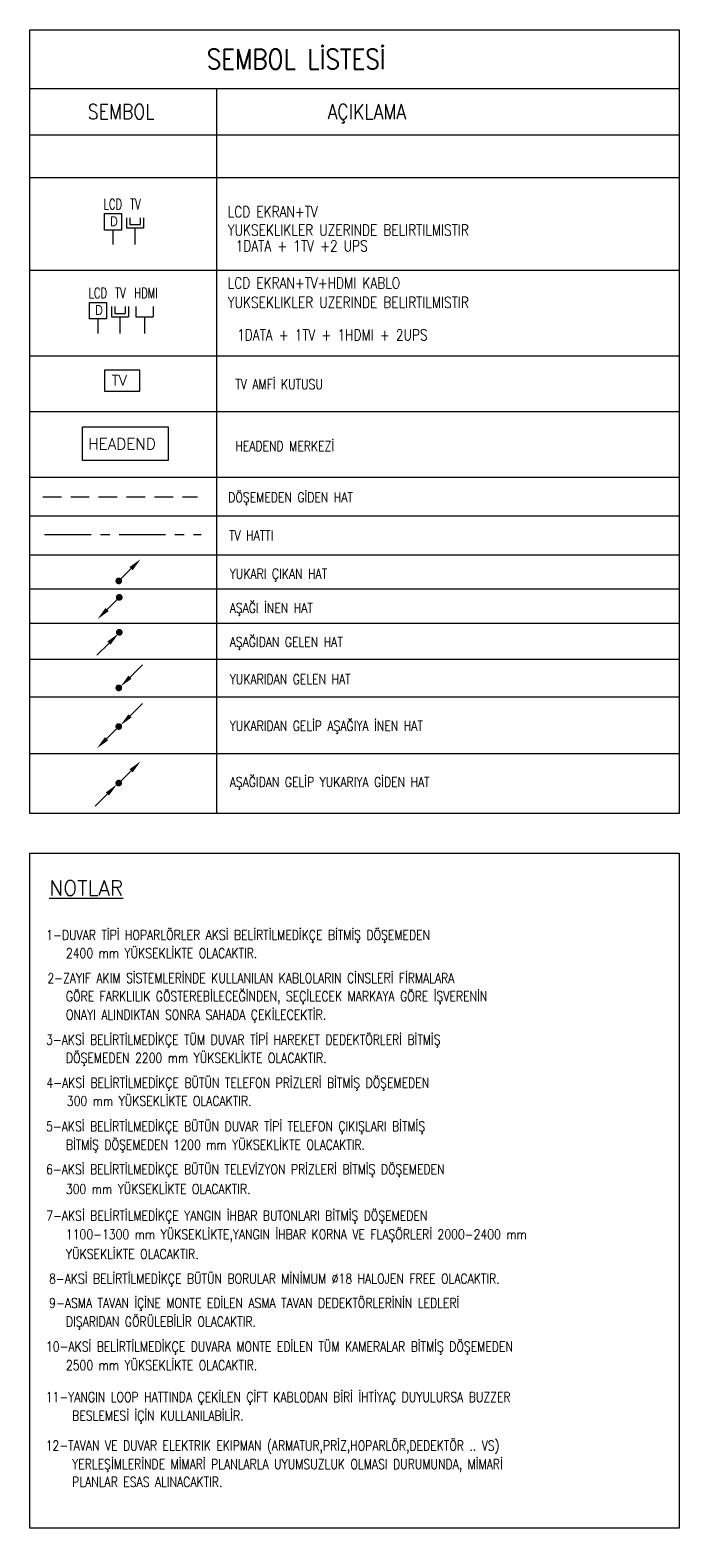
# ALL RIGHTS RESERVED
# Model space of a CAD drawing. Extents: x -2365 to 41970, y -230 to 8114.
# Drawn here: x -1026 to -373, y 2399 to 3909 of the extents above; entities that cross this region are included whole.
import ezdxf
from ezdxf.enums import TextEntityAlignment as Align

# ---------------------------------------------------------------- set-up
doc = ezdxf.new("R2010")
doc.units = 0
doc.header["$LTSCALE"] = 25
doc.linetypes.add('CENTER', pattern=[2, 1.25, -0.25, 0.25, -0.25])
doc.linetypes.add('HIDDEN', pattern=[0.375, 0.25, -0.125])
for name, color, linetype, lineweight in [('E-AŞAĞI İNEN HAT', 7, 'Continuous', 30), ('E-AŞAĞIDAN GELEN HAT', 7, 'Continuous', 30), ('E-AŞAĞIDAN GELİP YUKARIYA GİDEN HAT', 7, 'Continuous', 30), ('E-DATA LCD EKRAN', 7, 'Continuous', 30), ('E-DATA PRİZİ (RJ45)', 7, 'Continuous', 30), ('E-HEADEND MERKEZİ', 7, 'Continuous', 30), ('E-KABLO', 7, 'Continuous', 30), ('E-TV AMFİ KUTUSU', 7, 'Continuous', 30), ('E-YAZI', 7, 'Continuous', 30), ('E-YUKARI ÇIKAN HAT', 7, 'Continuous', 30), ('E-YUKARIDAN GELEN HAT', 7, 'Continuous', 30), ('E-YUKARIDAN GELİP AŞAĞIYA İNEN HAT', 7, 'Continuous', 30)]:
    doc.layers.add(name, color=color, linetype=linetype, lineweight=lineweight)
doc.styles.add('E-YAZI', font='txttw.shx')

# ---------------------------------------------------------------- blocks, each defined once
blk = doc.blocks.new('100_TV AMFİ KUTUSU')
at = {"layer": 'E-TV AMFİ KUTUSU', "color": 4}
blk.add_lwpolyline([(-1.85, 0.47), (1.69, 0.47), (1.69, 2.61), (-1.85, 2.61)], close=True, dxfattribs=at)
at = {"layer": 'E-TV AMFİ KUTUSU', "color": 3, "style": 'E-YAZI'}
blk.add_text('TV', height=1.054, dxfattribs=at).set_placement((-1.14, 1.04))
blk = doc.blocks.new('100_YUKARI ÇIKAN HAT')
at = {"layer": 'E-YUKARI ÇIKAN HAT', "color": 3, "linetype": 'Continuous'}
blk.add_line((2.47, 2.47), (0, 0), dxfattribs=at)
at = {"layer": 'E-YUKARI ÇIKAN HAT', "color": 4, "linetype": 'Continuous', "const_width": 0.675}
blk.add_lwpolyline([(-0.34, 0, 1), (0.34, 0, 1)], format="xyb", close=True, dxfattribs=at)
at = {"layer": 'E-YUKARI ÇIKAN HAT', "color": 3, "linetype": 'Continuous'}
blk.add_solid([(2.15, 2.79), (2.79, 2.15), (4.38, 4.38)], dxfattribs=at)
blk = doc.blocks.new('100_AŞAĞI İNEN HAT')
at = {"layer": 'E-AŞAĞI İNEN HAT', "color": 3, "linetype": 'Continuous'}
blk.add_line((-2.47, -2.47), (0, 0), dxfattribs=at)
at = {"layer": 'E-AŞAĞI İNEN HAT', "color": 4, "linetype": 'Continuous', "const_width": 0.675}
blk.add_lwpolyline([(-0.34, 0, 1), (0.34, 0, 1)], format="xyb", close=True, dxfattribs=at)
at = {"layer": 'E-AŞAĞI İNEN HAT', "color": 3, "linetype": 'Continuous'}
blk.add_solid([(-2.15, -2.79), (-2.79, -2.15), (-4.38, -4.38)], dxfattribs=at)
blk = doc.blocks.new('100_AŞAĞIDAN GELEN HAT')
at = {"layer": 'E-AŞAĞIDAN GELEN HAT', "color": 3, "linetype": 'Continuous'}
blk.add_line((-2.07, -2.17), (-4.55, -4.64), dxfattribs=at)
at = {"layer": 'E-AŞAĞIDAN GELEN HAT', "color": 4, "linetype": 'Continuous', "const_width": 0.675}
blk.add_lwpolyline([(-0.34, 0, 1), (0.34, 0, 1)], format="xyb", close=True, dxfattribs=at)
at = {"layer": 'E-AŞAĞIDAN GELEN HAT', "color": 3, "linetype": 'Continuous'}
blk.add_solid([(-2.39, -1.85), (-1.76, -2.49), (-0.16, -0.26)], dxfattribs=at)
blk = doc.blocks.new('100_YUKARIDAN GELEN HAT')
at = {"layer": 'E-YUKARIDAN GELEN HAT', "color": 3, "linetype": 'Continuous'}
blk.add_line((2.28, 2.17), (4.75, 4.65), dxfattribs=at)
at = {"layer": 'E-YUKARIDAN GELEN HAT', "color": 4, "linetype": 'Continuous', "const_width": 0.675}
blk.add_lwpolyline([(-0.34, 0, 1), (0.34, 0, 1)], format="xyb", close=True, dxfattribs=at)
at = {"layer": 'E-YUKARIDAN GELEN HAT', "color": 3, "linetype": 'Continuous'}
blk.add_solid([(2.59, 1.86), (1.96, 2.49), (0.37, 0.27)], dxfattribs=at)
blk = doc.blocks.new('100_YUKARIDAN GELİP AŞAĞIYA İNEN HAT')
at = {"layer": 'E-YUKARIDAN GELİP AŞAĞIYA İNEN HAT', "color": 3, "linetype": 'Continuous'}
for p, q in [((2.28, 2.17), (4.75, 4.65)), ((-2.47, -2.47), (0, 0))]:
    blk.add_line(p, q, dxfattribs=at)
at = {"layer": 'E-YUKARIDAN GELİP AŞAĞIYA İNEN HAT', "color": 4, "linetype": 'Continuous', "const_width": 0.675}
blk.add_lwpolyline([(-0.34, 0, 1), (0.34, 0, 1)], format="xyb", close=True, dxfattribs=at)
at = {"layer": 'E-YUKARIDAN GELİP AŞAĞIYA İNEN HAT', "color": 3, "linetype": 'Continuous'}
for points in [[(2.59, 1.86), (1.96, 2.49), (0.37, 0.27)], [(-2.15, -2.79), (-2.79, -2.15), (-4.38, -4.38)]]:
    blk.add_solid(points, dxfattribs=at)
blk = doc.blocks.new('100_AŞAĞIDAN GELİP YUKARIYA GİDEN HAT')
at = {"layer": 'E-AŞAĞIDAN GELİP YUKARIYA GİDEN HAT', "color": 3, "linetype": 'Continuous'}
for p, q in [((2.47, 2.47), (0, 0)), ((-2.28, -2.17), (-4.75, -4.65))]:
    blk.add_line(p, q, dxfattribs=at)
at = {"layer": 'E-AŞAĞIDAN GELİP YUKARIYA GİDEN HAT', "color": 4, "linetype": 'Continuous', "const_width": 0.675}
blk.add_lwpolyline([(0.34, 0, 1), (-0.34, 0, 1)], format="xyb", close=True, dxfattribs=at)
at = {"layer": 'E-AŞAĞIDAN GELİP YUKARIYA GİDEN HAT', "color": 3, "linetype": 'Continuous'}
for points in [[(2.15, 2.79), (2.79, 2.15), (4.38, 4.38)], [(-2.59, -1.86), (-1.96, -2.49), (-0.37, -0.27)]]:
    blk.add_solid(points, dxfattribs=at)
blk = doc.blocks.new('10_HEADEND MERKEZİ')
at = {"layer": 'E-HEADEND MERKEZİ', "color": 4}
blk.add_lwpolyline([(-43, 34), (43, 34), (43, 0), (-43, 0)], close=True, dxfattribs=at)
at = {"layer": 'E-HEADEND MERKEZİ', "color": 3, "style": 'E-YAZI'}
blk.add_text('HEADEND', height=11.2, dxfattribs=at).set_placement((-37.4, 11.1))
blk = doc.blocks.new('E-LCD+TV')
at = {"layer": 'E-DATA PRİZİ (RJ45)', "color": 1}
for p, q in [((38.5, 77.5), (38.5, 48)), ((38.5, 48), (87.6, 48)), ((48.3, 77.5), (48.3, 57.8)), ((48.3, 57.8), (77.8, 57.8)), ((63, 48), (63, 0)), ((77.8, 77.5), (77.8, 57.8)), ((87.6, 77.5), (87.6, 48)), ((0, 0), (0, 42))]:
    blk.add_line(p, q, dxfattribs=at)
blk.add_lwpolyline([(-24.6, 89.6), (24.6, 89.6), (24.6, 42), (-24.6, 42)], close=True, dxfattribs=at)
at = {"layer": 'E-DATA PRİZİ (RJ45)', "color": 1, "style": 'E-YAZI'}
blk.add_text('D', height=25.6, dxfattribs=at).set_placement((-8.8, 54.6))
at = {"layer": 'E-YAZI', "color": 1, "style": 'E-YAZI', "width": 0.7}
for s, p in [('LCD', (-27, 101.6)), ('TV', (49, 101.6))]:
    blk.add_text(s, height=30, dxfattribs=at).set_placement(p)
blk = doc.blocks.new('E-LCD+TV+HDMI')
at = {"layer": 'E-DATA PRİZİ (RJ45)', "color": 1}
for p, q in [((-24.6, 77.5), (-24.6, 48)), ((-24.6, 48), (24.6, 48)), ((-14.7, 77.5), (-14.7, 57.8)), ((-14.7, 57.8), (14.7, 57.8)), ((0, 48), (0, 0)), ((14.7, 77.5), (14.7, 57.8)), ((24.6, 77.5), (24.6, 48)), ((46.1, 77.5), (46.1, 48)), ((46.1, 48), (95.2, 48)), ((70.6, 48), (70.6, 0)), ((95.2, 77.5), (95.2, 48)), ((-63, 0), (-63, 42))]:
    blk.add_line(p, q, dxfattribs=at)
blk.add_lwpolyline([(-87.6, 89.6), (-38.5, 89.6), (-38.5, 42), (-87.6, 42)], close=True, dxfattribs=at)
at = {"layer": 'E-DATA PRİZİ (RJ45)', "color": 1, "style": 'E-YAZI'}
blk.add_text('D', height=25.6, dxfattribs=at).set_placement((-71.8, 54.6))
at = {"layer": 'E-YAZI', "color": 1, "style": 'E-YAZI', "width": 0.7}
for s, p in [('LCD', (-90, 101.6)), ('TV', (-14, 101.6)), ('HDMI', (41.2, 101.6))]:
    blk.add_text(s, height=30, dxfattribs=at).set_placement(p)

msp = doc.modelspace()

# ---------------------------------------------------------------- linework, layer by layer
at = {"layer": 'E-KABLO', "color": 6, "linetype": 'HIDDEN', "ltscale": 3}
msp.add_line((-1013.13, 3438.33), (-857.32, 3438.33), dxfattribs=at)
at = {"layer": 'E-KABLO', "color": 6, "linetype": 'CENTER', "ltscale": 1.5}
msp.add_line((-1011.32, 3400.49), (-853.64, 3400.49), dxfattribs=at)
at = {"layer": 'E-KABLO'}
msp.add_lwpolyline([(-1025.96, 3079.39), (-372.67, 3079.39), (-372.67, 2399.44), (-1025.96, 2399.44)], close=True, dxfattribs=at)
at = {"layer": 'E-YAZI', "color": 4}
for p, q in [((-1025.96, 3119.14), (-1025.96, 3908.66)), ((-1025.96, 3908.66), (-372.67, 3908.66)), ((-372.67, 3908.66), (-372.67, 3119.14)), ((-1025.96, 3849.75), (-372.67, 3849.75)), ((-1025.96, 3802.87), (-372.67, 3802.87)), ((-372.67, 3119.14), (-1025.96, 3119.14))]:
    msp.add_line(p, q, dxfattribs=at)
at = {"layer": 'E-YAZI', "color": 7}
for p, q in [((-838.05, 3119.14), (-838.05, 3849.75)), ((-1025.96, 3802.87), (-372.67, 3802.87)), ((-1025.96, 3802.87), (-372.67, 3802.87)), ((-1025.96, 3760.11), (-372.67, 3760.11)), ((-1025.96, 3666.67), (-372.67, 3666.67)), ((-1025.96, 3580.53), (-372.67, 3580.53)), ((-1025.96, 3524.12), (-372.67, 3524.12)), ((-1025.96, 3458.1), (-372.67, 3458.1)), ((-372.67, 3418.88), (-1025.96, 3418.88)), ((-372.67, 3379.66), (-1025.96, 3379.66)), ((-372.67, 3345.18), (-1025.96, 3345.18)), ((-372.67, 3310.69), (-1025.96, 3310.69)), ((-372.67, 3274.33), (-1025.96, 3274.33)), ((-372.67, 3236.43), (-1025.96, 3236.43)), ((-372.67, 3179.47), (-1025.96, 3179.47))]:
    msp.add_line(p, q, dxfattribs=at)

# ---------------------------------------------------------------- block references
at = {"layer": 'E-AŞAĞI İNEN HAT', "xscale": 5, "yscale": 5, "zscale": 5}
msp.add_blockref('100_AŞAĞI İNEN HAT', (-936.06, 3337.04, 0), dxfattribs=at)
at = {"layer": 'E-AŞAĞIDAN GELEN HAT', "xscale": 5, "yscale": 5, "zscale": 5}
msp.add_blockref('100_AŞAĞIDAN GELEN HAT', (-936.06, 3301.84, 0), dxfattribs=at)
at = {"layer": 'E-AŞAĞIDAN GELİP YUKARIYA GİDEN HAT', "xscale": 5, "yscale": 5, "zscale": 5}
msp.add_blockref('100_AŞAĞIDAN GELİP YUKARIYA GİDEN HAT', (-936.58, 3149.93, 0), dxfattribs=at)
at = {"layer": 'E-DATA LCD EKRAN', "color": 1, "xscale": 0.35, "yscale": 0.35, "zscale": 0.35}
for name, p in [('E-LCD+TV', (-942.39, 3692.37)), ('E-LCD+TV+HDMI', (-935.4, 3602.88))]:
    msp.add_blockref(name, p, dxfattribs=at)
at = {"layer": 'E-HEADEND MERKEZİ', "color": 6}
msp.add_blockref('10_HEADEND MERKEZİ', (-929.99, 3474.96, 0), dxfattribs=at)
at = {"layer": 'E-TV AMFİ KUTUSU', "xscale": 10, "yscale": 10, "zscale": 10}
msp.add_blockref('100_TV AMFİ KUTUSU', (-932.4, 3539.95), dxfattribs=at)
at = {"layer": 'E-YUKARI ÇIKAN HAT', "xscale": 5, "yscale": 5, "zscale": 5}
msp.add_blockref('100_YUKARI ÇIKAN HAT', (-936.58, 3353.61, 0), dxfattribs=at)
at = {"layer": 'E-YUKARIDAN GELEN HAT', "xscale": 5, "yscale": 5, "zscale": 5}
msp.add_blockref('100_YUKARIDAN GELEN HAT', (-936.58, 3245.84, 0), dxfattribs=at)
at = {"layer": 'E-YUKARIDAN GELİP AŞAĞIYA İNEN HAT', "xscale": 5, "yscale": 5, "zscale": 5}
msp.add_blockref('100_YUKARIDAN GELİP AŞAĞIYA İNEN HAT', (-936.58, 3206.89, 0), dxfattribs=at)

# ---------------------------------------------------------------- texts
at = {"layer": 'E-YAZI', "color": 4, "style": 'E-YAZI', "width": 0.85}
for s, height, p in [('SEMBOL LİSTESİ', 20, (-758.06, 3879.21)), ('SEMBOL', 15, (-934.23, 3826.37)), ('AÇIKLAMA', 15, (-686.89, 3826.37))]:
    msp.add_text(s, height=height, dxfattribs=at).set_placement(p, align=Align.MIDDLE_CENTER)
at = {"layer": 'E-YAZI', "color": 3, "style": 'E-YAZI', "width": 0.8}
for s, height, p in [('LCD EKRAN+TV', 11.2, (-826.93, 3719.96)), ('YUKSEKLIKLER UZERINDE BELIRTILMISTIR', 11.2, (-826.93, 3701.47)), ('1DATA + 1TV +2 UPS', 11.2, (-818.83, 3685.5)), ('LCD EKRAN+TV+HDMI KABLO', 11.2, (-826.93, 3648.16)), ('YUKSEKLIKLER UZERINDE BELIRTILMISTIR', 11.2, (-826.93, 3628.56)), ('1DATA + 1TV + 1HDMI + 2UPS', 11.2, (-817.43, 3595.79)), ('TV AMFİ KUTUSU', 10, (-819.28, 3546.72)), ('HEADEND MERKEZİ', 10, (-819.28, 3484.43)), ('DÖŞEMEDEN GİDEN HAT', 10, (-826.43, 3432.82)), ('TV HATTI', 10, (-825.54, 3394.36)), ('YUKARI ÇIKAN HAT', 10, (-824.94, 3355.77)), ('AŞAĞI İNEN HAT', 10, (-824.94, 3321.34)), ('AŞAĞIDAN GELEN HAT', 10, (-824.94, 3287.07)), ('YUKARIDAN GELEN HAT', 10, (-824.94, 3249.53)), ('YUKARIDAN GELİP AŞAĞIYA İNEN HAT', 10, (-824.94, 3202.57)), ('AŞAĞIDAN GELİP YUKARIYA GİDEN HAT', 10, (-824.94, 3146.01)), ('1-DUVAR TİPİ HOPARLÖRLER AKSİ BELİRTİLMEDİKÇE BİTMİŞ DÖŞEMEDEN', 10, (-1009.61, 2991.9, 0)), ('2400 mm YÜKSEKLİKTE OLACAKTIR.', 10, (-989.8, 2973.59, 0)), ('2-ZAYIF AKIM SİSTEMLERİNDE KULLANILAN KABLOLARIN CİNSLERİ FİRMALARA', 10, (-1008.48, 2948.46, 0)), ('GÖRE FARKLILIK GÖSTEREBİLECEĞİNDEN, SEÇİLECEK MARKAYA GÖRE İŞVERENİN', 10, (-989.8, 2930.14, 0)), ('ONAYI ALINDIKTAN SONRA SAHADA ÇEKİLECEKTİR.', 10, (-989.8, 2911.53, 0)), ('3-AKSİ BELİRTİLMEDİKÇE TÜM DUVAR TİPİ HAREKET DEDEKTÖRLERİ BİTMİŞ', 10, (-1009.78, 2886.4, 0)), ('DÖŞEMEDEN 2200 mm YÜKSEKLİKTE OLACAKTIR.', 10, (-989.8, 2868.09, 0)), ('4-AKSİ BELİRTİLMEDİKÇE BÜTÜN TELEFON PRİZLERİ BİTMİŞ DÖŞEMEDEN', 10, (-1009.45, 2842.96, 0)), ('300 mm YÜKSEKLİKTE OLACAKTIR.', 10, (-988.83, 2824.65, 0)), ('5-AKSİ BELİRTİLMEDİKÇE BÜTÜN DUVAR TİPİ TELEFON ÇIKIŞLARI BİTMİŞ', 10, (-1009.78, 2799.1, 0)), ('BİTMİŞ DÖŞEMEDEN 1200 mm YÜKSEKLİKTE OLACAKTIR.', 10, (-989.8, 2780.57, 0)), ('6-AKSİ BELİRTİLMEDİKÇE BÜTÜN TELEVİZYON PRİZLERİ BİTMİŞ DÖŞEMEDEN', 10, (-1009.78, 2755.8, 0)), ('300 mm YÜKSEKLİKTE OLACAKTIR.', 10, (-989.8, 2736.01, 0)), ('7-AKSİ BELİRTİLMEDİKÇE YANGIN İHBAR BUTONLARI BİTMİŞ DÖŞEMEDEN', 10, (-1009.61, 2709.15, 0)), ('1100-1300 mm YÜKSEKLİKTE,YANGIN İHBAR KORNA VE FLAŞÖRLERİ 2000-2400 mm', 10, (-989.8, 2690.32, 0)), ('YÜKSEKLİKTE OLACAKTIR.', 10, (-989.8, 2670.48, 0)), ('8-AKSİ BELİRTİLMEDİKÇE BÜTÜN BORULAR MİNİMUM %%C18 HALOJEN FREE OLACAKTIR.', 10, (-1006.83, 2645.7, 0)), ('9-ASMA TAVAN İÇİNE MONTE EDİLEN ASMA TAVAN DEDEKTÖRLERİNİN LEDLERİ', 10, (-1006.61, 2621.16, 0)), ('DIŞARIDAN GÖRÜLEBİLİR OLACAKTIR.', 10, (-989.8, 2602.4, 0)), ('10-AKSİ BELİRTİLMEDİKÇE DUVARA MONTE EDİLEN TÜM KAMERALAR BİTMİŞ DÖŞEMEDEN', 10, (-1009.92, 2577.24, 0)), ('2500 mm YÜKSEKLİKTE OLACAKTIR.', 10, (-989.8, 2558.48, 0)), ('11-YANGIN LOOP HATTINDA ÇEKİLEN ÇİFT KABLODAN BİRİ İHTİYAÇ DUYULURSA BUZZER', 10, (-1010.16, 2526.39, 0)), ('BESLEMESİ İÇİN KULLANILABİLİR.', 10, (-983.5, 2507.63, 0)), ('12-TAVAN VE DUVAR ELEKTRIK EKIPMAN (ARMATUR,PRİZ,HOPARLÖR,DEDEKTÖR .. VS)', 10, (-1010.16, 2477.53, 0)), ('YERLEŞİMLERİNDE MİMARİ PLANLARLA UYUMSUZLUK OLMASI DURUMUNDA, MİMARİ', 10, (-983.5, 2458.78, 0)), ('PLANLAR ESAS ALINACAKTIR.', 10, (-983.5, 2440.88, 0))]:
    msp.add_text(s, height=height, dxfattribs=at).set_placement(p)
at = {"layer": 'E-YAZI', "color": 4, "style": 'E-YAZI'}
msp.add_text('%%uNOTLAR', height=15, dxfattribs=at).set_placement((-1006.69, 3036.83, 0))

doc.saveas('drawing.dxf')
